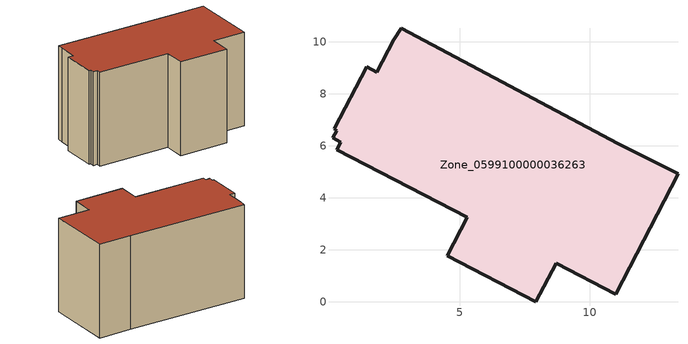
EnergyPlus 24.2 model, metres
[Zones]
Zone_0599100000036263
 floor ground (C_G): 2.74,10.53 11.08,6.08 13.39,4.92 10.98,0.29 8.7,1.48 7.92,0 4.52,1.78 5.28,3.25 0.26,5.86 0.41,6.14 0.1,6.31 0.27,6.58 0.16,6.66 1.41,9.04 1.81,8.83 2.46,10.08 z0
 wall outside (C_F): 1.81,8.83 1.41,9.04 0.16,6.66 0.27,6.58 0.1,6.31 0.41,6.14 0.26,5.86 5.28,3.25 4.52,1.78 7.92,0 8.7,1.48 10.98,0.29 13.39,4.92 11.08,6.08 2.74,10.53 2.46,10.08 1.81,8.83 z0:7.19
 roof outside (C_R): 0.16,6.66 0.27,6.58 0.1,6.31 0.41,6.14 0.26,5.86 5.28,3.25 4.52,1.78 7.92,0 8.7,1.48 10.98,0.29 13.39,4.92 11.08,6.08 2.74,10.53 2.46,10.08 1.81,8.83 1.41,9.04 z7.19
[BUILDING]
Pand.0599100000036263: North Axis=0; Terrain=City; Loads Convergence Tolerance Value=0.04; Temperature Convergence Tolerance Value=0.4; Solar Distribution=FullExterior; Maximum Number of Warmup Days=25; Minimum Number of Warmup Days=1
[Site:Location]
Rotterdam.The.Hague.AP_ZH_NLD Design_Conditions: Latitude=51.96; Longitude=4.45; Time Zone=1; Elevation=-4.5
[SITE:GROUNDTEMPERATURE:BUILDINGSURFACE]
18, 18, 18, 18, 18, 18, 18, 18, 18, 18, 18, 18
[MATERIAL] Thermal Absorptance=0.9; Solar Absorptance=0.7; Visible Absorptance=0.7
Name | Roughness | Thickness | Conductivity | Density | Specific Heat
G.TC.1946 | MediumSmooth | 0.15 | 1 | 540 | 1210
F.TC.1946 | Rough | 0.3 | 0.857143 | 1920 | 840
R.TC.1946 | MediumRough | 0.2 | 0.909091 | 1500 | 1000
[CONSTRUCTION]
C_G: G.TC.1946
C_F: F.TC.1946
C_R: R.TC.1946
[ZONE]
Zone_0599100000036263: Type=1; Multiplier=1; Ceiling Height=Autocalculate; Volume=Autocalculate; Floor Area=autocalculate; Part of Total Floor Area=Yes
[ZONEINFILTRATION:DESIGNFLOWRATE]
Infil_Zone_0599100000036263: Zone or ZoneList or Space or SpaceList=Zone_0599100000036263; Schedule=AlwaysOn; Design Flow Rate Calculation Method=Flow/Area; Flow Rate per Floor Area=0.003; Constant Term Coefficient=1; Temperature Term Coefficient=0; Velocity Term Coefficient=0; Velocity Squared Term Coefficient=0
[HVACTEMPLATE:ZONE:IDEALLOADSAIRSYSTEM]
Zone_0599100000036263: Maximum Heating Supply Air Temperature=50; Minimum Cooling Supply Air Temperature=13; Maximum Heating Supply Air Humidity Ratio=0.0156; Minimum Cooling Supply Air Humidity Ratio=0.0077; Heating Limit=NoLimit; Cooling Limit=NoLimit; Dehumidification Control Type=ConstantSensibleHeatRatio; Cooling Sensible Heat Ratio=0.7; Dehumidification Setpoint=60; Humidification Control Type=None; Humidification Setpoint=30; Outdoor Air Method=None; Outdoor Air Flow Rate per Person=0.00944; Outdoor Air Flow Rate per Zone Floor Area=0; Outdoor Air Flow Rate per Zone=0; Demand Controlled Ventilation Type=None; Outdoor Air Economizer Type=NoEconomizer; Heat Recovery Type=None; Sensible Heat Recovery Effectiveness=0.7; Latent Heat Recovery Effectiveness=0.65
[ZONECONTROL:THERMOSTAT]
ThermostatControl_Zone_0599100000036263: Zone or ZoneList=Zone_0599100000036263; Control Type Schedule=DualSetpointControlType; Control 1=Thermostat_Zone_0599100000036263; Temperature Difference Between Cutout And Setpoint=0
[THERMOSTATSETPOINT:DUALSETPOINT]
Thermostat_Zone_0599100000036263: Heating Setpoint Temperature Schedule=HeatingSetpoint_Zone_0599100000036263; Cooling Setpoint Temperature Schedule=CoolingSetpoint_Zone_0599100000036263
[SCHEDULE:COMPACT]
HeatingSetpoint_Zone_0599100000036263: Through: 12/31, For: AllDays, Until: 24:00, 21
CoolingSetpoint_Zone_0599100000036263: Through: 12/31, For: AllDays, Until: 24:00, 24
DualSetpointControlType: Through: 12/31, For: AllDays, Until: 24:00, 4
AlwaysOn: Through: 12/31, For: AllDays, Until: 24:00, 1
